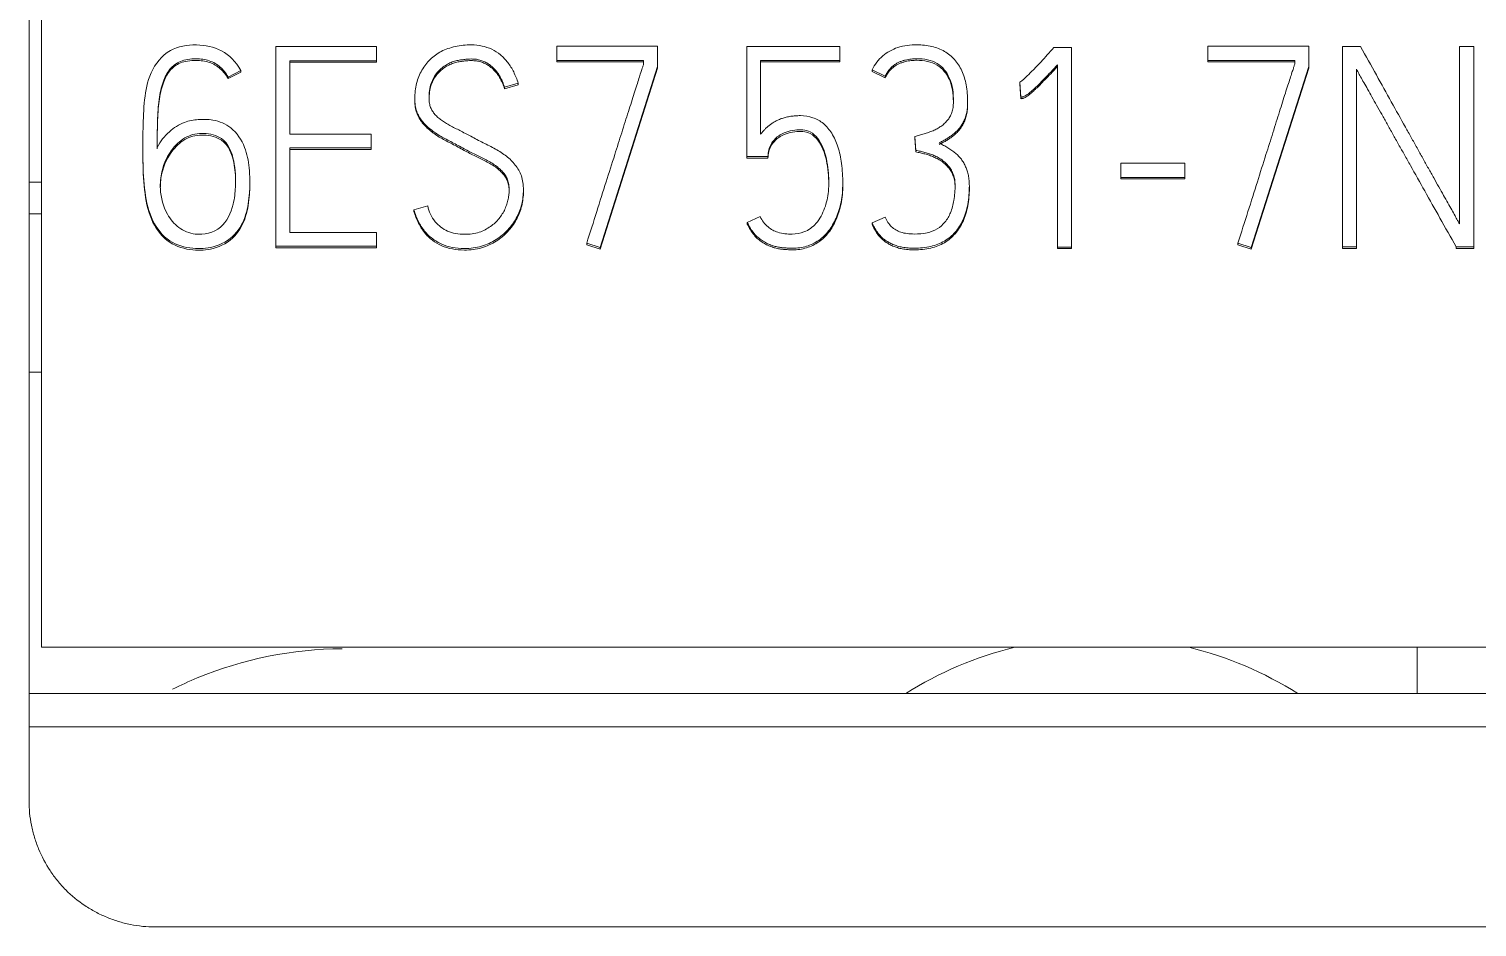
# Model space of a CAD drawing. Header units: millimetres. Extents: x 4137 to 6698, y 1400 to 3585.
# Drawn here: x 5290.35 to 5301.82, y 3075.38 to 3082.5 of the extents above; entities that cross this region are included whole.
import ezdxf

# ---------------------------------------------------------------- set-up
doc = ezdxf.new("R2010")
doc.units = ezdxf.units.MM
doc.layers.add('000-PI-Oprema', color=30, linetype='Continuous', lineweight=5)

msp = doc.modelspace()

# ---------------------------------------------------------------- linework, layer by layer
at = {"layer": '000-PI-Oprema', "color": 0, "linetype": 'ByBlock', "lineweight": 0}
for p, q in [((5290.448, 3077.602), (5290.448, 3087.785)), ((5292.304, 3082.36), (5292.304, 3080.778)), ((5293.101, 3082.36), (5292.304, 3082.36)), ((5293.101, 3082.248), (5293.101, 3082.36)), ((5294.53, 3082.363), (5294.53, 3082.25)), ((5295.329, 3082.363), (5294.53, 3082.363)), ((5295.329, 3082.202), (5295.329, 3082.363)), ((5296.035, 3082.36), (5296.773, 3082.36)), ((5296.035, 3081.489), (5296.035, 3082.36)), ((5296.773, 3082.36), (5296.773, 3082.25)), ((5299.689, 3082.363), (5299.689, 3082.25)), ((5300.488, 3082.363), (5299.689, 3082.363)), ((5300.488, 3082.202), (5300.488, 3082.363)), ((5300.755, 3082.36), (5300.755, 3080.773)), ((5300.899, 3082.36), (5300.755, 3082.36)), ((5301.795, 3082.36), (5301.682, 3082.36)), ((5301.682, 3082.36), (5301.682, 3080.956)), ((5301.795, 3080.773), (5301.795, 3082.36)), ((5292.415, 3081.667), (5292.415, 3082.248)), ((5292.415, 3082.248), (5293.101, 3082.248)), ((5293.101, 3082.248), (5293.101, 3082.236)), ((5294.53, 3082.25), (5294.53, 3082.238)), ((5294.53, 3082.25), (5295.218, 3082.25)), ((5295.218, 3082.25), (5295.218, 3082.22)), ((5296.145, 3082.25), (5296.145, 3081.665)), ((5296.773, 3082.25), (5296.145, 3082.25)), ((5296.773, 3082.25), (5296.773, 3082.238)), ((5298.469, 3082.352), (5298.609, 3082.352)), ((5298.609, 3082.352), (5298.609, 3080.771)), ((5299.689, 3082.25), (5299.689, 3082.238)), ((5299.689, 3082.25), (5300.377, 3082.25)), ((5300.377, 3082.25), (5300.377, 3082.22)), ((5292.027, 3082.171), (5291.925, 3082.118)), ((5292.027, 3082.158), (5291.925, 3082.106)), ((5292.027, 3082.171), (5292.027, 3082.158)), ((5292.415, 3082.236), (5293.101, 3082.236)), ((5294.53, 3082.238), (5295.218, 3082.238)), ((5294.874, 3080.767), (5295.329, 3082.202)), ((5294.874, 3080.754), (5295.329, 3082.189)), ((5295.329, 3082.202), (5295.329, 3082.189)), ((5296.773, 3082.238), (5296.145, 3082.238)), ((5297.029, 3082.176), (5297.029, 3082.163)), ((5297.029, 3082.176), (5297.131, 3082.125)), ((5297.029, 3082.163), (5297.131, 3082.112)), ((5297.131, 3082.125), (5297.131, 3082.112)), ((5298.498, 3080.771), (5298.498, 3082.215)), ((5299.689, 3082.238), (5300.377, 3082.238)), ((5300.033, 3080.767), (5300.488, 3082.202)), ((5300.033, 3080.754), (5300.488, 3082.189)), ((5300.488, 3082.202), (5300.488, 3082.189)), ((5300.866, 3080.773), (5300.866, 3082.182)), ((5291.925, 3082.118), (5291.925, 3082.106)), ((5294.224, 3082.07), (5294.115, 3082.039)), ((5294.224, 3082.057), (5294.115, 3082.026)), ((5294.115, 3082.039), (5294.115, 3082.026)), ((5294.224, 3082.07), (5294.224, 3082.057)), ((5298.2, 3082.077), (5298.2, 3082.064)), ((5298.207, 3081.96), (5298.2, 3082.077)), ((5298.207, 3081.947), (5298.2, 3082.064)), ((5293.405, 3081.95), (5293.405, 3081.937)), ((5297.785, 3081.915), (5297.785, 3081.936)), ((5298.207, 3081.96), (5298.207, 3081.947)), ((5293.059, 3081.667), (5292.415, 3081.667)), ((5293.059, 3081.557), (5293.059, 3081.667)), ((5291.25, 3081.576), (5291.25, 3081.563)), ((5292.415, 3080.888), (5292.415, 3081.557)), ((5292.415, 3081.557), (5293.059, 3081.557)), ((5293.059, 3081.557), (5293.059, 3081.544)), ((5297.368, 3081.647), (5297.368, 3081.635)), ((5297.368, 3081.647), (5297.375, 3081.537)), ((5297.368, 3081.635), (5297.375, 3081.525)), ((5292.415, 3081.544), (5293.059, 3081.544)), ((5296.035, 3081.489), (5296.035, 3081.476)), ((5296.203, 3081.489), (5296.035, 3081.489)), ((5296.203, 3081.476), (5296.035, 3081.476)), ((5296.203, 3081.489), (5296.203, 3081.476)), ((5297.375, 3081.537), (5297.375, 3081.525)), ((5298.999, 3081.436), (5298.999, 3081.324)), ((5299.505, 3081.436), (5298.999, 3081.436)), ((5299.505, 3081.324), (5299.505, 3081.436)), ((5298.999, 3081.324), (5298.999, 3081.311)), ((5298.999, 3081.324), (5299.505, 3081.324)), ((5299.505, 3081.324), (5299.505, 3081.311)), ((5290.348, 3081.285), (5290.448, 3081.285)), ((5292.098, 3081.273), (5292.098, 3081.286)), ((5294.266, 3081.212), (5294.266, 3081.225)), ((5296.796, 3081.27), (5296.796, 3081.283)), ((5297.799, 3081.228), (5297.799, 3081.25)), ((5298.999, 3081.311), (5299.505, 3081.311)), ((5293.398, 3081.066), (5293.507, 3081.097)), ((5290.448, 3081.035), (5290.348, 3081.035)), ((5293.398, 3081.066), (5293.398, 3081.053)), ((5296.039, 3080.967), (5296.141, 3081.013)), ((5297.131, 3081.009), (5297.029, 3080.963)), ((5293.101, 3080.888), (5292.415, 3080.888)), ((5293.101, 3080.778), (5293.101, 3080.888)), ((5296.039, 3080.967), (5296.039, 3080.954)), ((5297.029, 3080.963), (5297.029, 3080.95)), ((5292.304, 3080.778), (5292.304, 3080.765)), ((5292.304, 3080.778), (5293.101, 3080.778)), ((5292.304, 3080.765), (5293.101, 3080.765)), ((5293.101, 3080.778), (5293.101, 3080.765)), ((5294.767, 3080.802), (5294.767, 3080.789)), ((5294.767, 3080.802), (5294.874, 3080.767)), ((5294.767, 3080.789), (5294.874, 3080.754)), ((5294.874, 3080.767), (5294.874, 3080.754)), ((5298.498, 3080.771), (5298.498, 3080.759)), ((5298.609, 3080.771), (5298.498, 3080.771)), ((5298.609, 3080.759), (5298.498, 3080.759)), ((5298.609, 3080.771), (5298.609, 3080.759)), ((5299.927, 3080.802), (5299.927, 3080.789)), ((5299.927, 3080.802), (5300.033, 3080.767)), ((5299.927, 3080.789), (5300.033, 3080.754)), ((5300.033, 3080.767), (5300.033, 3080.754)), ((5300.755, 3080.773), (5300.866, 3080.773)), ((5300.755, 3080.773), (5300.755, 3080.761)), ((5300.755, 3080.761), (5300.866, 3080.761)), ((5300.866, 3080.773), (5300.866, 3080.761)), ((5301.656, 3080.773), (5301.656, 3080.761)), ((5301.656, 3080.773), (5301.795, 3080.773)), ((5301.656, 3080.761), (5301.795, 3080.761)), ((5301.795, 3080.773), (5301.795, 3080.761)), ((5290.448, 3079.78), (5290.348, 3079.78)), ((5315.248, 3077.602), (5290.448, 3077.602)), ((5301.348, 3077.602), (5301.348, 3077.234)), ((5315.348, 3077.234), (5290.348, 3077.234)), ((5290.348, 3076.97), (5290.348, 3076.385)), ((5315.348, 3076.97), (5290.348, 3076.97)), ((5291.348, 3075.385), (5314.348, 3075.385))]:
    msp.add_line(p, q, dxfattribs=at)
for start, end in [(103.753, 122.3801), (57.6199, 76.247)]:
    msp.add_arc((5298.848, 3074.785), 2.9, start, end, dxfattribs=at)
for points, knots in [([(5290.348, 3087.785), (5290.348, 3086.7), (5290.348, 3083.097), (5290.348, 3079.491), (5290.348, 3076.97)], [0, 0, 0, 0, 0.301146, 1, 1, 1, 1]), ([(5291.363, 3081.561), (5291.389, 3081.61), (5291.45, 3081.687), (5291.568, 3081.764), (5291.691, 3081.785), (5291.819, 3081.784), (5291.967, 3081.722), (5292.064, 3081.571), (5292.099, 3081.39), (5292.1, 3081.209), (5292.074, 3081.025), (5291.988, 3080.855), (5291.821, 3080.763), (5291.635, 3080.753), (5291.447, 3080.806), (5291.31, 3080.983), (5291.259, 3081.213), (5291.249, 3081.46), (5291.25, 3081.704), (5291.259, 3081.936), (5291.298, 3082.161), (5291.448, 3082.349), (5291.672, 3082.387), (5291.889, 3082.341), (5291.986, 3082.241), (5292.027, 3082.171)], [0, 0, 0, 0, 0.03564, 0.067865, 0.092923, 0.119268, 0.154068, 0.197126, 0.234707, 0.279879, 0.320329, 0.360962, 0.405677, 0.442102, 0.485709, 0.532505, 0.586175, 0.644312, 0.701767, 0.753421, 0.803151, 0.856352, 0.904259, 0.950465, 1, 1, 1, 1]), ([(5293.507, 3081.097), (5293.516, 3081.052), (5293.556, 3080.97), (5293.663, 3080.885), (5293.773, 3080.87), (5293.858, 3080.875), (5293.914, 3080.887), (5293.963, 3080.907), (5294.005, 3080.934), (5294.042, 3080.963), (5294.073, 3080.997), (5294.099, 3081.033), (5294.12, 3081.072), (5294.134, 3081.112), (5294.145, 3081.151), (5294.151, 3081.189), (5294.154, 3081.227), (5294.151, 3081.266), (5294.141, 3081.305), (5294.124, 3081.339), (5294.101, 3081.368), (5294.074, 3081.395), (5294.043, 3081.419), (5294.008, 3081.442), (5293.969, 3081.464), (5293.928, 3081.484), (5293.885, 3081.504), (5293.84, 3081.526), (5293.795, 3081.551), (5293.748, 3081.576), (5293.701, 3081.601), (5293.655, 3081.625), (5293.61, 3081.649), (5293.568, 3081.675), (5293.529, 3081.704), (5293.494, 3081.734), (5293.464, 3081.768), (5293.438, 3081.805), (5293.418, 3081.847), (5293.407, 3081.895), (5293.404, 3081.95), (5293.407, 3082.008), (5293.418, 3082.068), (5293.436, 3082.123), (5293.46, 3082.173), (5293.49, 3082.219), (5293.526, 3082.259), (5293.568, 3082.294), (5293.615, 3082.323), (5293.668, 3082.345), (5293.726, 3082.362), (5293.788, 3082.372), (5293.859, 3082.375), (5293.937, 3082.368), (5294.016, 3082.341), (5294.086, 3082.296), (5294.145, 3082.235), (5294.192, 3082.158), (5294.214, 3082.1), (5294.224, 3082.07)], [0, 0, 0, 0, 0.042395, 0.079774, 0.121236, 0.140075, 0.157254, 0.173247, 0.188397, 0.202796, 0.216711, 0.230265, 0.243508, 0.256652, 0.269293, 0.280934, 0.291684, 0.304893, 0.316879, 0.328106, 0.339273, 0.350814, 0.362909, 0.375637, 0.388999, 0.403044, 0.417696, 0.432849, 0.448511, 0.464937, 0.481153, 0.497163, 0.51278, 0.527863, 0.542482, 0.556645, 0.570443, 0.584077, 0.597961, 0.612786, 0.629037, 0.64828, 0.666584, 0.684253, 0.701354, 0.717933, 0.734308, 0.750738, 0.767515, 0.784992, 0.803232, 0.822275, 0.842375, 0.868294, 0.892965, 0.917787, 0.943448, 0.970498, 1, 1, 1, 1]), ([(5297.559, 3081.597), (5297.568, 3081.601), (5297.586, 3081.61), (5297.613, 3081.626), (5297.639, 3081.642), (5297.665, 3081.66), (5297.69, 3081.681), (5297.713, 3081.704), (5297.734, 3081.731), (5297.751, 3081.761), (5297.767, 3081.794), (5297.778, 3081.832), (5297.784, 3081.876), (5297.787, 3081.951), (5297.779, 3082.051), (5297.745, 3082.167), (5297.686, 3082.26), (5297.604, 3082.327), (5297.499, 3082.367), (5297.372, 3082.378), (5297.234, 3082.363), (5297.106, 3082.292), (5297.048, 3082.219), (5297.029, 3082.176)], [0, 0, 0, 0, 0.019459, 0.039301, 0.05955, 0.080105, 0.100989, 0.122386, 0.144292, 0.16684, 0.190353, 0.215738, 0.244087, 0.27581, 0.363621, 0.439823, 0.508996, 0.575574, 0.644592, 0.722009, 0.822031, 0.909956, 1, 1, 1, 1]), ([(5301.682, 3080.956), (5301.677, 3080.965), (5301.666, 3080.986), (5301.645, 3081.023), (5301.62, 3081.069), (5301.589, 3081.123), (5301.555, 3081.183), (5301.518, 3081.249), (5301.478, 3081.321), (5301.435, 3081.397), (5301.391, 3081.476), (5301.346, 3081.558), (5301.3, 3081.64), (5301.232, 3081.761), (5301.14, 3081.926), (5301.022, 3082.139), (5300.941, 3082.285), (5300.899, 3082.36)], [0, 0, 0, 0, 0.019057, 0.045144, 0.078261, 0.117077, 0.160259, 0.207807, 0.259003, 0.31313, 0.370188, 0.428711, 0.487234, 0.545757, 0.688172, 0.839586, 1, 1, 1, 1]), ([(5291.925, 3082.118), (5291.917, 3082.134), (5291.899, 3082.162), (5291.865, 3082.199), (5291.823, 3082.228), (5291.776, 3082.249), (5291.725, 3082.261), (5291.667, 3082.265), (5291.607, 3082.261), (5291.549, 3082.246), (5291.501, 3082.218), (5291.462, 3082.18), (5291.431, 3082.133), (5291.408, 3082.077), (5291.39, 3082.012), (5291.377, 3081.938), (5291.37, 3081.856), (5291.366, 3081.765), (5291.364, 3081.666), (5291.363, 3081.597), (5291.363, 3081.561)], [0, 0, 0, 0, 0.043481, 0.085549, 0.127923, 0.170971, 0.214845, 0.260884, 0.317917, 0.367656, 0.41257, 0.456833, 0.503792, 0.555243, 0.612421, 0.675966, 0.746378, 0.823872, 0.908402, 1, 1, 1, 1]), ([(5291.925, 3082.106), (5291.917, 3082.121), (5291.899, 3082.149), (5291.865, 3082.186), (5291.823, 3082.215), (5291.776, 3082.236), (5291.725, 3082.248), (5291.667, 3082.252), (5291.607, 3082.248), (5291.549, 3082.233), (5291.501, 3082.206), (5291.462, 3082.168), (5291.431, 3082.121), (5291.408, 3082.064), (5291.39, 3081.999), (5291.377, 3081.926), (5291.37, 3081.843), (5291.366, 3081.752), (5291.364, 3081.653), (5291.363, 3081.585), (5291.363, 3081.549)], [0, 0, 0, 0, 0.043481, 0.085549, 0.127923, 0.170971, 0.214845, 0.260884, 0.317917, 0.367656, 0.41257, 0.456833, 0.503792, 0.555243, 0.612421, 0.675966, 0.746378, 0.823872, 0.908402, 1, 1, 1, 1]), ([(5294.115, 3082.039), (5294.113, 3082.046), (5294.108, 3082.061), (5294.099, 3082.084), (5294.087, 3082.109), (5294.074, 3082.134), (5294.057, 3082.158), (5294.038, 3082.182), (5294.015, 3082.203), (5293.989, 3082.222), (5293.961, 3082.239), (5293.928, 3082.252), (5293.892, 3082.26), (5293.857, 3082.262), (5293.824, 3082.261), (5293.792, 3082.257), (5293.757, 3082.253), (5293.719, 3082.245), (5293.682, 3082.231), (5293.646, 3082.211), (5293.612, 3082.186), (5293.581, 3082.153), (5293.554, 3082.115), (5293.532, 3082.067), (5293.52, 3082.01), (5293.517, 3081.956), (5293.52, 3081.911), (5293.529, 3081.878), (5293.544, 3081.848), (5293.564, 3081.822), (5293.588, 3081.797), (5293.617, 3081.775), (5293.649, 3081.754), (5293.684, 3081.734), (5293.723, 3081.714), (5293.763, 3081.694), (5293.806, 3081.672), (5293.851, 3081.649), (5293.897, 3081.623), (5293.947, 3081.598), (5293.996, 3081.574), (5294.044, 3081.549), (5294.089, 3081.521), (5294.131, 3081.492), (5294.169, 3081.459), (5294.201, 3081.422), (5294.23, 3081.381), (5294.251, 3081.335), (5294.263, 3081.282), (5294.267, 3081.225), (5294.263, 3081.167), (5294.253, 3081.11), (5294.235, 3081.055), (5294.21, 3081.001), (5294.179, 3080.951), (5294.142, 3080.906), (5294.099, 3080.865), (5294.049, 3080.829), (5293.994, 3080.799), (5293.933, 3080.776), (5293.867, 3080.763), (5293.789, 3080.758), (5293.704, 3080.765), (5293.618, 3080.791), (5293.542, 3080.836), (5293.479, 3080.897), (5293.43, 3080.975), (5293.407, 3081.035), (5293.398, 3081.066)], [0, 0, 0, 0, 0.006902, 0.014527, 0.0229, 0.03171, 0.040697, 0.049939, 0.059406, 0.069126, 0.079243, 0.089792, 0.100957, 0.11302, 0.121351, 0.131067, 0.142193, 0.154038, 0.166072, 0.178522, 0.191399, 0.204849, 0.219214, 0.234859, 0.25249, 0.272668, 0.283841, 0.294211, 0.304173, 0.314215, 0.324636, 0.335605, 0.347264, 0.35967, 0.372854, 0.386723, 0.401163, 0.416176, 0.433071, 0.449927, 0.466747, 0.483271, 0.499286, 0.514866, 0.530063, 0.545048, 0.560066, 0.575472, 0.591898, 0.609868, 0.627376, 0.645005, 0.66302, 0.681094, 0.698922, 0.71679, 0.734853, 0.753306, 0.772468, 0.792214, 0.812556, 0.833938, 0.86301, 0.889874, 0.915888, 0.942166, 0.969784, 1, 1, 1, 1]), ([(5294.115, 3082.026), (5294.113, 3082.034), (5294.108, 3082.049), (5294.099, 3082.072), (5294.087, 3082.096), (5294.074, 3082.121), (5294.057, 3082.146), (5294.038, 3082.169), (5294.015, 3082.191), (5293.989, 3082.21), (5293.961, 3082.227), (5293.928, 3082.24), (5293.892, 3082.247), (5293.857, 3082.249), (5293.824, 3082.248), (5293.792, 3082.245), (5293.757, 3082.24), (5293.719, 3082.232), (5293.682, 3082.218), (5293.646, 3082.199), (5293.612, 3082.173), (5293.581, 3082.141), (5293.554, 3082.102), (5293.532, 3082.054), (5293.521, 3082), (5293.518, 3081.961), (5293.518, 3081.942)], [0, 0, 0, 0, 0.025535, 0.053746, 0.084726, 0.117324, 0.150572, 0.184768, 0.219795, 0.255756, 0.293187, 0.332218, 0.373527, 0.418158, 0.448979, 0.484928, 0.526094, 0.569916, 0.614442, 0.660505, 0.708148, 0.757909, 0.811058, 0.868941, 0.934177, 1, 1, 1, 1]), ([(5297.131, 3082.125), (5297.136, 3082.134), (5297.146, 3082.152), (5297.163, 3082.176), (5297.182, 3082.197), (5297.203, 3082.213), (5297.224, 3082.228), (5297.246, 3082.239), (5297.268, 3082.247), (5297.291, 3082.254), (5297.315, 3082.258), (5297.338, 3082.261), (5297.361, 3082.263), (5297.431, 3082.265), (5297.55, 3082.246), (5297.662, 3082.104), (5297.675, 3081.971), (5297.671, 3081.878), (5297.662, 3081.838), (5297.646, 3081.804), (5297.625, 3081.774), (5297.601, 3081.749), (5297.574, 3081.727), (5297.543, 3081.709), (5297.511, 3081.693), (5297.476, 3081.68), (5297.44, 3081.669), (5297.404, 3081.658), (5297.38, 3081.651), (5297.368, 3081.647)], [0, 0, 0, 0, 0.025161, 0.048595, 0.070641, 0.091589, 0.111603, 0.13094, 0.14993, 0.168791, 0.187661, 0.206323, 0.224495, 0.242226, 0.372375, 0.490579, 0.643633, 0.679942, 0.712328, 0.741834, 0.769901, 0.797396, 0.824894, 0.852838, 0.881452, 0.911007, 0.940973, 0.970636, 1, 1, 1, 1]), ([(5297.131, 3082.112), (5297.136, 3082.122), (5297.146, 3082.139), (5297.163, 3082.164), (5297.182, 3082.184), (5297.203, 3082.201), (5297.224, 3082.215), (5297.246, 3082.226), (5297.268, 3082.234), (5297.291, 3082.241), (5297.315, 3082.246), (5297.338, 3082.249), (5297.361, 3082.251), (5297.431, 3082.252), (5297.55, 3082.233), (5297.659, 3082.095), (5297.672, 3081.985), (5297.672, 3081.925)], [0, 0, 0, 0, 0.039855, 0.076975, 0.111896, 0.145077, 0.176779, 0.207409, 0.237489, 0.267365, 0.297255, 0.326816, 0.355601, 0.383686, 0.589842, 0.777078, 1, 1, 1, 1]), ([(5298.2, 3082.077), (5298.22, 3082.093), (5298.256, 3082.125), (5298.311, 3082.181), (5298.363, 3082.236), (5298.418, 3082.295), (5298.451, 3082.332), (5298.469, 3082.352)], [0, 0, 0, 0, 0.198846, 0.377684, 0.606339, 0.795382, 1, 1, 1, 1]), ([(5295.218, 3082.22), (5295.217, 3082.217), (5295.213, 3082.206), (5295.206, 3082.184), (5295.194, 3082.15), (5295.18, 3082.105), (5295.163, 3082.051), (5295.143, 3081.988), (5295.121, 3081.918), (5295.097, 3081.843), (5295.071, 3081.762), (5295.044, 3081.677), (5295.017, 3081.591), (5294.976, 3081.461), (5294.919, 3081.282), (5294.845, 3081.048), (5294.794, 3080.886), (5294.767, 3080.802)], [0, 0, 0, 0, 0.006664, 0.022274, 0.046836, 0.07897, 0.117297, 0.161819, 0.211415, 0.264968, 0.322476, 0.382404, 0.443215, 0.50491, 0.65714, 0.82217, 1, 1, 1, 1]), ([(5298.498, 3082.215), (5298.48, 3082.196), (5298.447, 3082.161), (5298.4, 3082.113), (5298.361, 3082.073), (5298.329, 3082.041), (5298.301, 3082.015), (5298.278, 3081.995), (5298.259, 3081.98), (5298.244, 3081.97), (5298.232, 3081.964), (5298.222, 3081.962), (5298.214, 3081.96), (5298.209, 3081.96), (5298.207, 3081.96)], [0, 0, 0, 0, 0.200504, 0.370797, 0.510902, 0.6264, 0.722885, 0.800448, 0.861213, 0.907383, 0.939504, 0.963232, 0.983337, 1, 1, 1, 1]), ([(5298.498, 3082.202), (5298.48, 3082.183), (5298.447, 3082.148), (5298.4, 3082.1), (5298.361, 3082.06), (5298.329, 3082.028), (5298.301, 3082.003), (5298.278, 3081.982), (5298.259, 3081.968), (5298.244, 3081.957), (5298.232, 3081.952), (5298.222, 3081.949), (5298.214, 3081.948), (5298.209, 3081.947), (5298.207, 3081.947)], [0, 0, 0, 0, 0.200504, 0.370797, 0.510902, 0.6264, 0.722885, 0.800448, 0.861213, 0.907383, 0.939504, 0.963232, 0.983337, 1, 1, 1, 1]), ([(5300.377, 3082.22), (5300.376, 3082.217), (5300.372, 3082.206), (5300.365, 3082.184), (5300.354, 3082.15), (5300.34, 3082.105), (5300.322, 3082.051), (5300.302, 3081.988), (5300.28, 3081.918), (5300.256, 3081.843), (5300.231, 3081.762), (5300.204, 3081.677), (5300.177, 3081.591), (5300.135, 3081.461), (5300.079, 3081.282), (5300.005, 3081.048), (5299.953, 3080.886), (5299.927, 3080.802)], [0, 0, 0, 0, 0.006664, 0.022274, 0.046836, 0.07897, 0.117297, 0.161819, 0.211415, 0.264968, 0.322476, 0.382404, 0.443215, 0.50491, 0.65714, 0.82217, 1, 1, 1, 1]), ([(5300.866, 3082.182), (5300.87, 3082.174), (5300.881, 3082.153), (5300.9, 3082.118), (5300.926, 3082.073), (5300.956, 3082.02), (5300.99, 3081.959), (5301.027, 3081.893), (5301.068, 3081.822), (5301.11, 3081.746), (5301.154, 3081.666), (5301.2, 3081.584), (5301.247, 3081.502), (5301.316, 3081.379), (5301.409, 3081.212), (5301.53, 3080.997), (5301.613, 3080.85), (5301.656, 3080.773)], [0, 0, 0, 0, 0.017881, 0.043036, 0.075471, 0.113785, 0.156579, 0.203853, 0.254825, 0.308715, 0.365522, 0.423995, 0.482881, 0.542179, 0.685414, 0.838021, 1, 1, 1, 1]), ([(5294.153, 3081.214), (5294.153, 3081.227), (5294.151, 3081.254), (5294.141, 3081.292), (5294.124, 3081.326), (5294.101, 3081.355), (5294.074, 3081.382), (5294.043, 3081.407), (5294.008, 3081.429), (5293.969, 3081.451), (5293.928, 3081.471), (5293.885, 3081.491), (5293.84, 3081.514), (5293.795, 3081.538), (5293.748, 3081.564), (5293.701, 3081.589), (5293.655, 3081.612), (5293.61, 3081.636), (5293.568, 3081.663), (5293.529, 3081.691), (5293.494, 3081.722), (5293.464, 3081.756), (5293.438, 3081.793), (5293.418, 3081.835), (5293.407, 3081.882), (5293.405, 3081.919), (5293.405, 3081.94), (5293.405, 3081.943)], [0, 0, 0, 0, 0.037363, 0.072654, 0.105707, 0.138586, 0.172568, 0.20818, 0.245654, 0.284995, 0.326348, 0.369486, 0.414101, 0.460216, 0.508578, 0.556324, 0.603462, 0.649443, 0.693851, 0.736893, 0.778592, 0.819218, 0.85936, 0.900239, 0.943889, 0.991738, 1, 1, 1, 1]), ([(5297.559, 3081.584), (5297.568, 3081.588), (5297.586, 3081.598), (5297.613, 3081.613), (5297.639, 3081.629), (5297.665, 3081.647), (5297.69, 3081.668), (5297.713, 3081.692), (5297.734, 3081.718), (5297.751, 3081.748), (5297.767, 3081.782), (5297.778, 3081.82), (5297.784, 3081.863), (5297.785, 3081.894), (5297.785, 3081.911), (5297.785, 3081.912)], [0, 0, 0, 0, 0.070239, 0.141859, 0.214947, 0.289138, 0.36452, 0.44175, 0.520823, 0.60221, 0.68708, 0.778706, 0.881031, 0.995537, 1, 1, 1, 1]), ([(5296.145, 3081.665), (5296.15, 3081.671), (5296.16, 3081.684), (5296.176, 3081.703), (5296.194, 3081.72), (5296.214, 3081.737), (5296.237, 3081.753), (5296.261, 3081.768), (5296.288, 3081.781), (5296.317, 3081.792), (5296.349, 3081.801), (5296.384, 3081.808), (5296.421, 3081.812), (5296.48, 3081.814), (5296.56, 3081.803), (5296.648, 3081.753), (5296.715, 3081.671), (5296.763, 3081.562), (5296.791, 3081.427), (5296.797, 3081.303), (5296.794, 3081.2), (5296.784, 3081.129), (5296.767, 3081.063), (5296.745, 3081.002), (5296.717, 3080.948), (5296.685, 3080.9), (5296.648, 3080.858), (5296.606, 3080.824), (5296.559, 3080.796), (5296.508, 3080.777), (5296.454, 3080.765), (5296.411, 3080.762), (5296.377, 3080.763), (5296.353, 3080.764), (5296.324, 3080.765), (5296.293, 3080.769), (5296.26, 3080.777), (5296.226, 3080.787), (5296.191, 3080.802), (5296.157, 3080.823), (5296.123, 3080.848), (5296.091, 3080.88), (5296.062, 3080.92), (5296.047, 3080.951), (5296.039, 3080.967)], [0, 0, 0, 0, 0.010575, 0.021534, 0.032937, 0.044729, 0.056875, 0.069452, 0.0826, 0.096505, 0.111279, 0.126985, 0.143702, 0.161538, 0.205913, 0.248141, 0.293825, 0.346182, 0.40699, 0.478261, 0.512629, 0.544859, 0.575282, 0.604004, 0.631084, 0.6569, 0.681684, 0.705765, 0.729734, 0.753772, 0.778045, 0.803118, 0.812005, 0.822876, 0.835737, 0.849942, 0.864952, 0.880894, 0.897668, 0.915306, 0.934053, 0.954105, 0.975931, 1, 1, 1, 1]), ([(5291.734, 3081.672), (5291.685, 3081.673), (5291.593, 3081.656), (5291.466, 3081.544), (5291.396, 3081.393), (5291.381, 3081.208), (5291.422, 3081.047), (5291.529, 3080.918), (5291.685, 3080.853), (5291.886, 3080.904), (5291.97, 3081.088), (5291.988, 3081.27), (5291.982, 3081.453), (5291.912, 3081.638), (5291.783, 3081.67), (5291.734, 3081.672)], [0, 0, 0, 0, 0.0625, 0.125, 0.21875, 0.28125, 0.375, 0.4375, 0.5, 0.59375, 0.6875, 0.75, 0.84375, 0.9375, 1, 1, 1, 1]), ([(5296.141, 3081.013), (5296.157, 3080.98), (5296.195, 3080.929), (5296.288, 3080.879), (5296.389, 3080.871), (5296.499, 3080.885), (5296.596, 3080.959), (5296.658, 3081.077), (5296.689, 3081.222), (5296.683, 3081.386), (5296.655, 3081.552), (5296.56, 3081.699), (5296.408, 3081.705), (5296.295, 3081.669), (5296.219, 3081.585), (5296.204, 3081.526), (5296.203, 3081.489)], [0, 0, 0, 0, 0.059022, 0.110017, 0.175174, 0.228533, 0.294979, 0.374406, 0.452147, 0.547151, 0.653629, 0.744768, 0.81483, 0.893356, 0.941956, 1, 1, 1, 1]), ([(5296.685, 3081.267), (5296.685, 3081.3), (5296.679, 3081.395), (5296.655, 3081.539), (5296.56, 3081.686), (5296.408, 3081.692), (5296.295, 3081.656), (5296.219, 3081.572), (5296.204, 3081.513), (5296.203, 3081.476)], [0, 0, 0, 0, 0.110862, 0.319923, 0.498869, 0.636431, 0.790612, 0.886035, 1, 1, 1, 1]), ([(5292.098, 3081.275), (5292.098, 3081.246), (5292.095, 3081.159), (5292.074, 3081.013), (5291.988, 3080.842), (5291.821, 3080.75), (5291.635, 3080.74), (5291.447, 3080.794), (5291.31, 3080.971), (5291.259, 3081.2), (5291.251, 3081.401), (5291.25, 3081.525), (5291.25, 3081.563)], [0, 0, 0, 0, 0.047379, 0.146039, 0.245143, 0.354204, 0.443047, 0.549405, 0.663541, 0.794443, 0.936242, 1, 1, 1, 1]), ([(5291.734, 3081.659), (5291.685, 3081.661), (5291.593, 3081.643), (5291.466, 3081.531), (5291.401, 3081.39), (5291.389, 3081.284), (5291.389, 3081.247)], [0, 0, 0, 0, 0.232842, 0.465685, 0.814948, 1, 1, 1, 1]), ([(5291.985, 3081.286), (5291.985, 3081.337), (5291.976, 3081.457), (5291.912, 3081.626), (5291.783, 3081.657), (5291.734, 3081.659)], [0, 0, 0, 0, 0.310868, 0.724347, 1, 1, 1, 1]), ([(5297.029, 3080.963), (5297.032, 3080.955), (5297.04, 3080.939), (5297.053, 3080.915), (5297.068, 3080.891), (5297.086, 3080.867), (5297.108, 3080.845), (5297.133, 3080.825), (5297.162, 3080.808), (5297.194, 3080.792), (5297.229, 3080.779), (5297.269, 3080.769), (5297.315, 3080.764), (5297.39, 3080.761), (5297.49, 3080.77), (5297.603, 3080.813), (5297.692, 3080.887), (5297.756, 3080.989), (5297.792, 3081.116), (5297.8, 3081.223), (5297.798, 3081.299), (5297.792, 3081.339), (5297.783, 3081.375), (5297.77, 3081.408), (5297.755, 3081.439), (5297.736, 3081.467), (5297.714, 3081.493), (5297.689, 3081.517), (5297.66, 3081.538), (5297.628, 3081.558), (5297.595, 3081.578), (5297.571, 3081.59), (5297.559, 3081.597)], [0, 0, 0, 0, 0.016308, 0.03331, 0.051065, 0.069403, 0.088334, 0.108132, 0.128912, 0.150812, 0.174077, 0.199384, 0.227539, 0.258836, 0.339488, 0.411171, 0.480216, 0.552248, 0.632093, 0.724403, 0.750895, 0.775618, 0.798835, 0.820921, 0.842207, 0.86296, 0.883743, 0.90511, 0.927322, 0.95053, 0.974743, 1, 1, 1, 1]), ([(5297.375, 3081.537), (5297.387, 3081.535), (5297.411, 3081.531), (5297.447, 3081.522), (5297.483, 3081.511), (5297.518, 3081.498), (5297.551, 3081.482), (5297.583, 3081.462), (5297.612, 3081.439), (5297.636, 3081.411), (5297.658, 3081.38), (5297.674, 3081.345), (5297.684, 3081.305), (5297.688, 3081.236), (5297.68, 3081.148), (5297.655, 3081.047), (5297.611, 3080.968), (5297.545, 3080.911), (5297.46, 3080.88), (5297.378, 3080.873), (5297.308, 3080.877), (5297.258, 3080.887), (5297.216, 3080.905), (5297.181, 3080.932), (5297.152, 3080.967), (5297.137, 3080.994), (5297.131, 3081.009)], [0, 0, 0, 0, 0.02738, 0.055263, 0.083718, 0.112185, 0.140262, 0.168233, 0.196053, 0.223907, 0.252387, 0.281692, 0.312418, 0.345525, 0.437535, 0.514429, 0.579935, 0.641132, 0.706523, 0.782286, 0.825991, 0.863975, 0.897416, 0.929394, 0.963085, 1, 1, 1, 1]), ([(5297.375, 3081.525), (5297.387, 3081.523), (5297.411, 3081.518), (5297.447, 3081.509), (5297.483, 3081.499), (5297.518, 3081.485), (5297.551, 3081.469), (5297.583, 3081.449), (5297.612, 3081.426), (5297.636, 3081.399), (5297.658, 3081.367), (5297.674, 3081.332), (5297.684, 3081.292), (5297.686, 3081.259), (5297.686, 3081.24), (5297.686, 3081.236)], [0, 0, 0, 0, 0.076955, 0.155321, 0.235296, 0.315307, 0.39422, 0.472835, 0.551025, 0.629313, 0.709358, 0.791722, 0.878079, 0.97113, 1, 1, 1, 1]), ([(5294.266, 3081.214), (5294.266, 3081.213), (5294.266, 3081.193), (5294.263, 3081.155), (5294.253, 3081.098), (5294.235, 3081.042), (5294.21, 3080.988), (5294.179, 3080.939), (5294.142, 3080.893), (5294.099, 3080.852), (5294.049, 3080.817), (5293.994, 3080.787), (5293.933, 3080.764), (5293.867, 3080.75), (5293.789, 3080.746), (5293.704, 3080.753), (5293.618, 3080.779), (5293.542, 3080.823), (5293.479, 3080.885), (5293.43, 3080.963), (5293.407, 3081.022), (5293.398, 3081.053)], [0, 0, 0, 0, 0.001261, 0.046083, 0.091213, 0.137331, 0.183601, 0.229241, 0.274983, 0.321224, 0.368462, 0.417518, 0.468068, 0.520144, 0.574882, 0.649305, 0.718077, 0.784672, 0.851944, 0.922648, 1, 1, 1, 1]), ([(5296.796, 3081.27), (5296.796, 3081.268), (5296.796, 3081.24), (5296.794, 3081.188), (5296.784, 3081.116), (5296.767, 3081.05), (5296.745, 3080.99), (5296.717, 3080.935), (5296.685, 3080.887), (5296.648, 3080.845), (5296.606, 3080.811), (5296.559, 3080.784), (5296.508, 3080.764), (5296.454, 3080.752), (5296.411, 3080.749), (5296.377, 3080.75), (5296.353, 3080.751), (5296.324, 3080.753), (5296.293, 3080.756), (5296.26, 3080.764), (5296.226, 3080.775), (5296.191, 3080.79), (5296.157, 3080.81), (5296.123, 3080.835), (5296.091, 3080.868), (5296.062, 3080.908), (5296.047, 3080.938), (5296.039, 3080.954)], [0, 0, 0, 0, 0.006507, 0.07195, 0.133322, 0.191255, 0.245946, 0.297513, 0.346671, 0.393864, 0.439719, 0.485361, 0.531134, 0.577354, 0.625098, 0.642021, 0.662722, 0.687212, 0.714261, 0.742843, 0.773199, 0.80514, 0.838725, 0.874425, 0.912607, 0.954167, 1, 1, 1, 1]), ([(5297.029, 3080.95), (5297.032, 3080.942), (5297.04, 3080.926), (5297.053, 3080.902), (5297.068, 3080.878), (5297.086, 3080.854), (5297.108, 3080.833), (5297.133, 3080.813), (5297.162, 3080.795), (5297.194, 3080.779), (5297.229, 3080.766), (5297.269, 3080.756), (5297.315, 3080.751), (5297.39, 3080.748), (5297.49, 3080.757), (5297.603, 3080.8), (5297.692, 3080.875), (5297.756, 3080.977), (5297.791, 3081.101), (5297.799, 3081.19), (5297.799, 3081.237)], [0, 0, 0, 0, 0.022676, 0.046318, 0.071006, 0.096504, 0.122828, 0.150357, 0.17925, 0.209702, 0.242052, 0.277241, 0.316391, 0.359908, 0.472053, 0.571728, 0.667735, 0.767894, 0.878918, 1, 1, 1, 1]), ([(5292.83, 3077.589), (5292.437, 3077.589), (5291.974, 3077.494), (5291.55, 3077.301), (5291.486, 3077.269)], [0, 0, 0, 0, 0.846072, 1, 1, 1, 1]), ([(5290.348, 3076.385), (5290.348, 3076.319), (5290.354, 3076.254), (5290.374, 3076.159), (5290.382, 3076.127), (5290.401, 3076.065), (5290.412, 3076.034), (5290.449, 3075.943), (5290.48, 3075.886), (5290.533, 3075.804), (5290.553, 3075.778), (5290.594, 3075.727), (5290.616, 3075.702), (5290.685, 3075.633), (5290.735, 3075.592), (5290.817, 3075.537), (5290.846, 3075.52), (5290.904, 3075.489), (5290.963, 3075.461), (5291.024, 3075.439), (5291.071, 3075.424), (5291.087, 3075.42), (5291.119, 3075.412), (5291.135, 3075.408), (5291.216, 3075.392), (5291.281, 3075.385), (5291.348, 3075.385)], [0, 0, 0, 0, 0.125, 0.125, 0.1875, 0.1875, 0.25, 0.25, 0.375, 0.375, 0.4375, 0.4375, 0.5, 0.5, 0.625, 0.625, 0.6875, 0.6875, 0.75, 0.8125, 0.8125, 0.84375, 0.84375, 0.875, 0.875, 1, 1, 1, 1])]:
    msp.add_open_spline(points, degree=3, knots=knots, dxfattribs=at)

doc.saveas('drawing.dxf')
